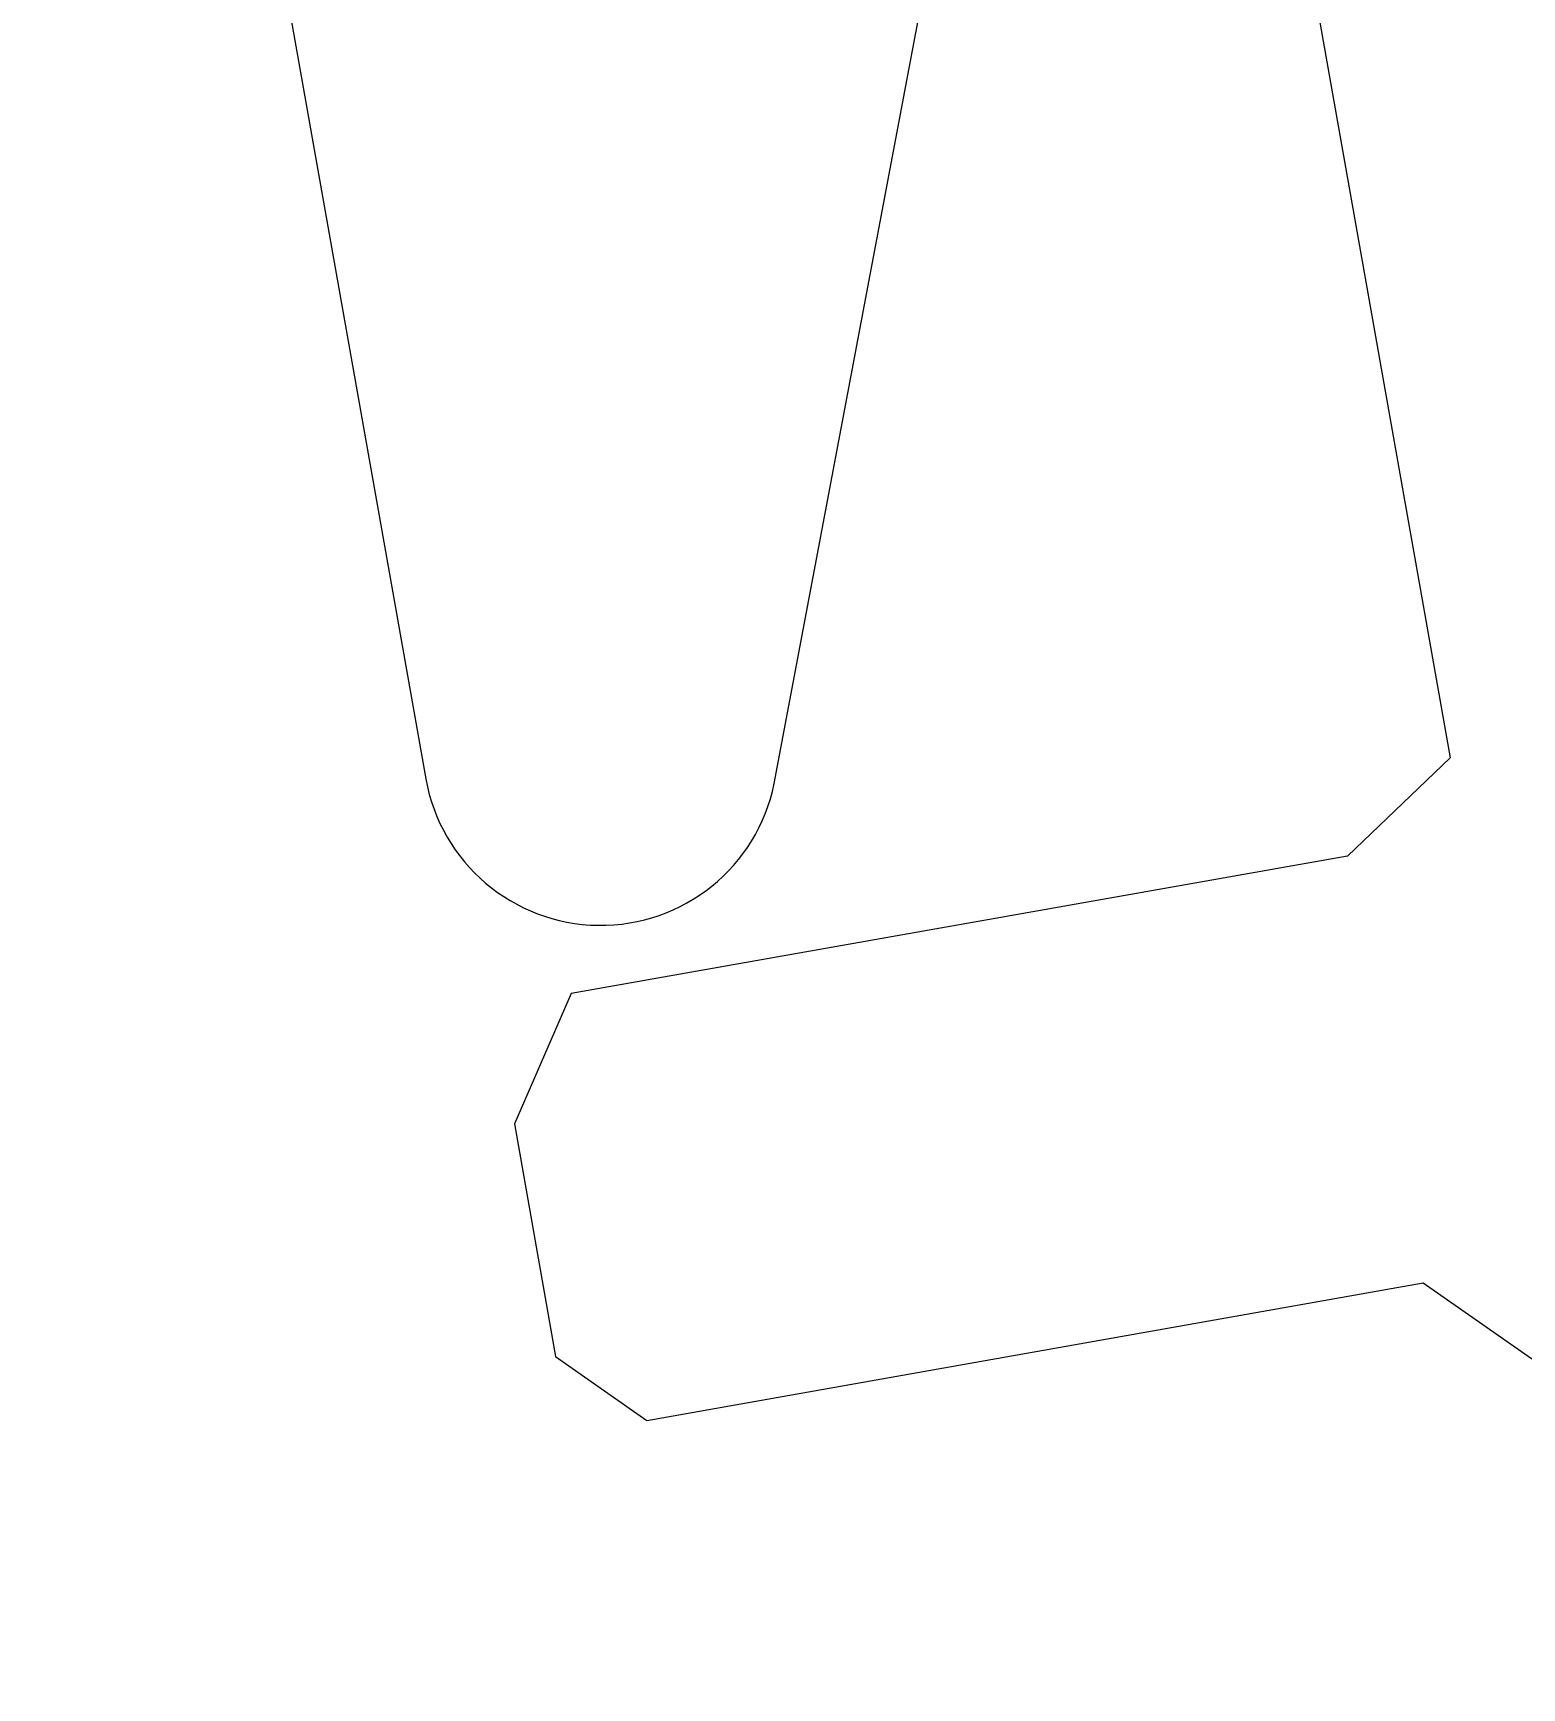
# Model space of a CAD drawing. Header units: millimetres. Extents: x -8417289 to 9420486, y 0 to 166066.
# Drawn here: x 73348.11 to 73352.71, y 105908.33 to 105913.45 of the extents above; entities that cross this region are included whole.
import ezdxf

# ---------------------------------------------------------------- set-up
doc = ezdxf.new("R2010")
doc.units = ezdxf.units.MM
doc.header["$MEASUREMENT"] = 0
doc.layers.add('АР_Размеры', color=175, linetype='Continuous', lineweight=9)
doc.layers.add('АР_Сущ Несущая стена', color=216, linetype='Continuous', lineweight=30)

msp = doc.modelspace()

# ---------------------------------------------------------------- linework, layer by layer
at = {"layer": 'АР_Размеры', "color": 5, "lineweight": 0, "ltscale": 100, "transparency": 33554687}
msp.add_lwpolyline([(73354.2239, 105908.4224), (73351.8621, 105921.7481), (73351.0992, 105921.8606), (73349.9717, 105918.4414), (73350.2407, 105917.6223), (73351.534, 105916.6132), (73352.4915, 105911.2109), (73352.1738, 105910.907), (73349.7728, 105910.4815), (73349.5966, 105910.0787), (73349.7242, 105909.3584), (73350.0069, 105909.1609), (73352.4079, 105909.5864), (73352.8319, 105909.2901)], dxfattribs=at)
msp.add_lwpolyline([(73354.2239, 105908.4224), (73351.8621, 105921.7481), (73351.0992, 105921.8606), (73349.9717, 105918.4414), (73350.2407, 105917.6223), (73351.534, 105916.6132), (73352.4915, 105911.2109), (73352.1738, 105910.907), (73349.7728, 105910.4815), (73349.5966, 105910.0787), (73349.7242, 105909.3584), (73350.0069, 105909.1609), (73352.4079, 105909.5864), (73352.8319, 105909.2901)], dxfattribs=at)
msp.add_lwpolyline([(73354.2239, 105908.4224), (73351.8621, 105921.7481), (73351.0992, 105921.8606), (73349.9717, 105918.4414), (73350.2407, 105917.6223), (73351.534, 105916.6132), (73352.4915, 105911.2109), (73352.1738, 105910.907), (73349.7728, 105910.4815), (73349.5966, 105910.0787), (73349.7242, 105909.3584), (73350.0069, 105909.1609), (73352.4079, 105909.5864), (73352.8319, 105909.2901)], dxfattribs=at)
msp.add_lwpolyline([(73354.2239, 105908.4224), (73351.8621, 105921.7481), (73351.0992, 105921.8606), (73349.9717, 105918.4414), (73350.2407, 105917.6223), (73351.534, 105916.6132), (73352.4915, 105911.2109), (73352.1738, 105910.907), (73349.7728, 105910.4815), (73349.5966, 105910.0787), (73349.7242, 105909.3584), (73350.0069, 105909.1609), (73352.4079, 105909.5864), (73352.8319, 105909.2901)], dxfattribs=at)
msp.add_lwpolyline([(73354.2239, 105908.4224), (73351.8621, 105921.7481), (73351.0992, 105921.8606), (73349.9717, 105918.4414), (73350.2407, 105917.6223), (73351.534, 105916.6132), (73352.4915, 105911.2109), (73352.1738, 105910.907), (73349.7728, 105910.4815), (73349.5966, 105910.0787), (73349.7242, 105909.3584), (73350.0069, 105909.1609), (73352.4079, 105909.5864), (73352.8319, 105909.2901)], dxfattribs=at)
msp.add_lwpolyline([(73354.2239, 105908.4224), (73351.8621, 105921.7481), (73351.0992, 105921.8606), (73349.9717, 105918.4414), (73350.2407, 105917.6223), (73351.534, 105916.6132), (73352.4915, 105911.2109), (73352.1738, 105910.907), (73349.7728, 105910.4815), (73349.5966, 105910.0787), (73349.7242, 105909.3584), (73350.0069, 105909.1609), (73352.4079, 105909.5864), (73352.8319, 105909.2901)], dxfattribs=at)
msp.add_lwpolyline([(73354.2239, 105908.4224), (73351.8621, 105921.7481), (73351.0992, 105921.8606), (73349.9717, 105918.4414), (73350.2407, 105917.6223), (73351.534, 105916.6132), (73352.4915, 105911.2109), (73352.1738, 105910.907), (73349.7728, 105910.4815), (73349.5966, 105910.0787), (73349.7242, 105909.3584), (73350.0069, 105909.1609), (73352.4079, 105909.5864), (73352.8319, 105909.2901)], dxfattribs=at)
msp.add_lwpolyline([(73354.2239, 105908.4224), (73351.8621, 105921.7481), (73351.0992, 105921.8606), (73349.9717, 105918.4414), (73350.2407, 105917.6223), (73351.534, 105916.6132), (73352.4915, 105911.2109), (73352.1738, 105910.907), (73349.7728, 105910.4815), (73349.5966, 105910.0787), (73349.7242, 105909.3584), (73350.0069, 105909.1609), (73352.4079, 105909.5864), (73352.8319, 105909.2901)], dxfattribs=at)
msp.add_lwpolyline([(73354.2239, 105908.4224), (73351.8621, 105921.7481), (73351.0992, 105921.8606), (73349.9717, 105918.4414), (73350.2407, 105917.6223), (73351.534, 105916.6132), (73352.4915, 105911.2109), (73352.1738, 105910.907), (73349.7728, 105910.4815), (73349.5966, 105910.0787), (73349.7242, 105909.3584), (73350.0069, 105909.1609), (73352.4079, 105909.5864), (73352.8319, 105909.2901)], dxfattribs=at)
msp.add_lwpolyline([(73354.2239, 105908.4224), (73351.8621, 105921.7481), (73351.0992, 105921.8606), (73349.9717, 105918.4414), (73350.2407, 105917.6223), (73351.534, 105916.6132), (73352.4915, 105911.2109), (73352.1738, 105910.907), (73349.7728, 105910.4815), (73349.5966, 105910.0787), (73349.7242, 105909.3584), (73350.0069, 105909.1609), (73352.4079, 105909.5864), (73352.8319, 105909.2901)], dxfattribs=at)
msp.add_lwpolyline([(73354.2239, 105908.4224), (73351.8621, 105921.7481), (73351.0992, 105921.8606), (73349.9717, 105918.4414), (73350.2407, 105917.6223), (73351.534, 105916.6132), (73352.4915, 105911.2109), (73352.1738, 105910.907), (73349.7728, 105910.4815), (73349.5966, 105910.0787), (73349.7242, 105909.3584), (73350.0069, 105909.1609), (73352.4079, 105909.5864), (73352.8319, 105909.2901)], dxfattribs=at)
msp.add_lwpolyline([(73354.2239, 105908.4224), (73351.8621, 105921.7481), (73351.0992, 105921.8606), (73349.9717, 105918.4414), (73350.2407, 105917.6223), (73351.534, 105916.6132), (73352.4915, 105911.2109), (73352.1738, 105910.907), (73349.7728, 105910.4815), (73349.5966, 105910.0787), (73349.7242, 105909.3584), (73350.0069, 105909.1609), (73352.4079, 105909.5864), (73352.8319, 105909.2901)], dxfattribs=at)
msp.add_lwpolyline([(73354.2239, 105908.4224), (73351.8621, 105921.7481), (73351.0992, 105921.8606), (73349.9717, 105918.4414), (73350.2407, 105917.6223), (73351.534, 105916.6132), (73352.4915, 105911.2109), (73352.1738, 105910.907), (73349.7728, 105910.4815), (73349.5966, 105910.0787), (73349.7242, 105909.3584), (73350.0069, 105909.1609), (73352.4079, 105909.5864), (73352.8319, 105909.2901)], dxfattribs=at)
msp.add_lwpolyline([(73354.2239, 105908.4224), (73351.8621, 105921.7481), (73351.0992, 105921.8606), (73349.9717, 105918.4414), (73350.2407, 105917.6223), (73351.534, 105916.6132), (73352.4915, 105911.2109), (73352.1738, 105910.907), (73349.7728, 105910.4815), (73349.5966, 105910.0787), (73349.7242, 105909.3584), (73350.0069, 105909.1609), (73352.4079, 105909.5864), (73352.8319, 105909.2901)], dxfattribs=at)
msp.add_lwpolyline([(73354.2239, 105908.4224), (73351.8621, 105921.7481), (73351.0992, 105921.8606), (73349.9717, 105918.4414), (73350.2407, 105917.6223), (73351.534, 105916.6132), (73352.4915, 105911.2109), (73352.1738, 105910.907), (73349.7728, 105910.4815), (73349.5966, 105910.0787), (73349.7242, 105909.3584), (73350.0069, 105909.1609), (73352.4079, 105909.5864), (73352.8319, 105909.2901)], dxfattribs=at)
msp.add_lwpolyline([(73354.2239, 105908.4224), (73351.8621, 105921.7481), (73351.0992, 105921.8606), (73349.9717, 105918.4414), (73350.2407, 105917.6223), (73351.534, 105916.6132), (73352.4915, 105911.2109), (73352.1738, 105910.907), (73349.7728, 105910.4815), (73349.5966, 105910.0787), (73349.7242, 105909.3584), (73350.0069, 105909.1609), (73352.4079, 105909.5864), (73352.8319, 105909.2901)], dxfattribs=at)
msp.add_lwpolyline([(73354.2239, 105908.4224), (73351.8621, 105921.7481), (73351.0992, 105921.8606), (73349.9717, 105918.4414), (73350.2407, 105917.6223), (73351.534, 105916.6132), (73352.4915, 105911.2109), (73352.1738, 105910.907), (73349.7728, 105910.4815), (73349.5966, 105910.0787), (73349.7242, 105909.3584), (73350.0069, 105909.1609), (73352.4079, 105909.5864), (73352.8319, 105909.2901)], dxfattribs=at)
msp.add_lwpolyline([(73354.2239, 105908.4224), (73351.8621, 105921.7481), (73351.0992, 105921.8606), (73349.9717, 105918.4414), (73350.2407, 105917.6223), (73351.534, 105916.6132), (73352.4915, 105911.2109), (73352.1738, 105910.907), (73349.7728, 105910.4815), (73349.5966, 105910.0787), (73349.7242, 105909.3584), (73350.0069, 105909.1609), (73352.4079, 105909.5864), (73352.8319, 105909.2901)], dxfattribs=at)
msp.add_lwpolyline([(73354.2239, 105908.4224), (73351.8621, 105921.7481), (73351.0992, 105921.8606), (73349.9717, 105918.4414), (73350.2407, 105917.6223), (73351.534, 105916.6132), (73352.4915, 105911.2109), (73352.1738, 105910.907), (73349.7728, 105910.4815), (73349.5966, 105910.0787), (73349.7242, 105909.3584), (73350.0069, 105909.1609), (73352.4079, 105909.5864), (73352.8319, 105909.2901)], dxfattribs=at)
msp.add_lwpolyline([(73354.2239, 105908.4224), (73351.8621, 105921.7481), (73351.0992, 105921.8606), (73349.9717, 105918.4414), (73350.2407, 105917.6223), (73351.534, 105916.6132), (73352.4915, 105911.2109), (73352.1738, 105910.907), (73349.7728, 105910.4815), (73349.5966, 105910.0787), (73349.7242, 105909.3584), (73350.0069, 105909.1609), (73352.4079, 105909.5864), (73352.8319, 105909.2901)], dxfattribs=at)
msp.add_lwpolyline([(73354.2239, 105908.4224), (73351.8621, 105921.7481), (73351.0992, 105921.8606), (73349.9717, 105918.4414), (73350.2407, 105917.6223), (73351.534, 105916.6132), (73352.4915, 105911.2109), (73352.1738, 105910.907), (73349.7728, 105910.4815), (73349.5966, 105910.0787), (73349.7242, 105909.3584), (73350.0069, 105909.1609), (73352.4079, 105909.5864), (73352.8319, 105909.2901)], dxfattribs=at)
msp.add_lwpolyline([(73354.2239, 105908.4224), (73351.8621, 105921.7481), (73351.0992, 105921.8606), (73349.9717, 105918.4414), (73350.2407, 105917.6223), (73351.534, 105916.6132), (73352.4915, 105911.2109), (73352.1738, 105910.907), (73349.7728, 105910.4815), (73349.5966, 105910.0787), (73349.7242, 105909.3584), (73350.0069, 105909.1609), (73352.4079, 105909.5864), (73352.8319, 105909.2901)], dxfattribs=at)
msp.add_lwpolyline([(73354.2239, 105908.4224), (73351.8621, 105921.7481), (73351.0992, 105921.8606), (73349.9717, 105918.4414), (73350.2407, 105917.6223), (73351.534, 105916.6132), (73352.4915, 105911.2109), (73352.1738, 105910.907), (73349.7728, 105910.4815), (73349.5966, 105910.0787), (73349.7242, 105909.3584), (73350.0069, 105909.1609), (73352.4079, 105909.5864), (73352.8319, 105909.2901)], dxfattribs=at)
msp.add_lwpolyline([(73354.2239, 105908.4224), (73351.8621, 105921.7481), (73351.0992, 105921.8606), (73349.9717, 105918.4414), (73350.2407, 105917.6223), (73351.534, 105916.6132), (73352.4915, 105911.2109), (73352.1738, 105910.907), (73349.7728, 105910.4815), (73349.5966, 105910.0787), (73349.7242, 105909.3584), (73350.0069, 105909.1609), (73352.4079, 105909.5864), (73352.8319, 105909.2901)], dxfattribs=at)
msp.add_lwpolyline([(73354.2239, 105908.4224), (73351.8621, 105921.7481), (73351.0992, 105921.8606), (73349.9717, 105918.4414), (73350.2407, 105917.6223), (73351.534, 105916.6132), (73352.4915, 105911.2109), (73352.1738, 105910.907), (73349.7728, 105910.4815), (73349.5966, 105910.0787), (73349.7242, 105909.3584), (73350.0069, 105909.1609), (73352.4079, 105909.5864), (73352.8319, 105909.2901)], dxfattribs=at)
msp.add_lwpolyline([(73354.2239, 105908.4224), (73351.8621, 105921.7481), (73351.0992, 105921.8606), (73349.9717, 105918.4414), (73350.2407, 105917.6223), (73351.534, 105916.6132), (73352.4915, 105911.2109), (73352.1738, 105910.907), (73349.7728, 105910.4815), (73349.5966, 105910.0787), (73349.7242, 105909.3584), (73350.0069, 105909.1609), (73352.4079, 105909.5864), (73352.8319, 105909.2901)], dxfattribs=at)
msp.add_lwpolyline([(73354.2239, 105908.4224), (73351.8621, 105921.7481), (73351.0992, 105921.8606), (73349.9717, 105918.4414), (73350.2407, 105917.6223), (73351.534, 105916.6132), (73352.4915, 105911.2109), (73352.1738, 105910.907), (73349.7728, 105910.4815), (73349.5966, 105910.0787), (73349.7242, 105909.3584), (73350.0069, 105909.1609), (73352.4079, 105909.5864), (73352.8319, 105909.2901)], dxfattribs=at)
msp.add_lwpolyline([(73354.2239, 105908.4224), (73351.8621, 105921.7481), (73351.0992, 105921.8606), (73349.9717, 105918.4414), (73350.2407, 105917.6223), (73351.534, 105916.6132), (73352.4915, 105911.2109), (73352.1738, 105910.907), (73349.7728, 105910.4815), (73349.5966, 105910.0787), (73349.7242, 105909.3584), (73350.0069, 105909.1609), (73352.4079, 105909.5864), (73352.8319, 105909.2901)], dxfattribs=at)
msp.add_lwpolyline([(73354.2239, 105908.4224), (73351.8621, 105921.7481), (73351.0992, 105921.8606), (73349.9717, 105918.4414), (73350.2407, 105917.6223), (73351.534, 105916.6132), (73352.4915, 105911.2109), (73352.1738, 105910.907), (73349.7728, 105910.4815), (73349.5966, 105910.0787), (73349.7242, 105909.3584), (73350.0069, 105909.1609), (73352.4079, 105909.5864), (73352.8319, 105909.2901)], dxfattribs=at)
msp.add_lwpolyline([(73354.2239, 105908.4224), (73351.8621, 105921.7481), (73351.0992, 105921.8606), (73349.9717, 105918.4414), (73350.2407, 105917.6223), (73351.534, 105916.6132), (73352.4915, 105911.2109), (73352.1738, 105910.907), (73349.7728, 105910.4815), (73349.5966, 105910.0787), (73349.7242, 105909.3584), (73350.0069, 105909.1609), (73352.4079, 105909.5864), (73352.8319, 105909.2901)], dxfattribs=at)
msp.add_lwpolyline([(73354.2239, 105908.4224), (73351.8621, 105921.7481), (73351.0992, 105921.8606), (73349.9717, 105918.4414), (73350.2407, 105917.6223), (73351.534, 105916.6132), (73352.4915, 105911.2109), (73352.1738, 105910.907), (73349.7728, 105910.4815), (73349.5966, 105910.0787), (73349.7242, 105909.3584), (73350.0069, 105909.1609), (73352.4079, 105909.5864), (73352.8319, 105909.2901)], dxfattribs=at)
msp.add_lwpolyline([(73354.2239, 105908.4224), (73351.8621, 105921.7481), (73351.0992, 105921.8606), (73349.9717, 105918.4414), (73350.2407, 105917.6223), (73351.534, 105916.6132), (73352.4915, 105911.2109), (73352.1738, 105910.907), (73349.7728, 105910.4815), (73349.5966, 105910.0787), (73349.7242, 105909.3584), (73350.0069, 105909.1609), (73352.4079, 105909.5864), (73352.8319, 105909.2901)], dxfattribs=at)
msp.add_lwpolyline([(73354.2239, 105908.4224), (73351.8621, 105921.7481), (73351.0992, 105921.8606), (73349.9717, 105918.4414), (73350.2407, 105917.6223), (73351.534, 105916.6132), (73352.4915, 105911.2109), (73352.1738, 105910.907), (73349.7728, 105910.4815), (73349.5966, 105910.0787), (73349.7242, 105909.3584), (73350.0069, 105909.1609), (73352.4079, 105909.5864), (73352.8319, 105909.2901)], dxfattribs=at)
msp.add_lwpolyline([(73354.2239, 105908.4224), (73351.8621, 105921.7481), (73351.0992, 105921.8606), (73349.9717, 105918.4414), (73350.2407, 105917.6223), (73351.534, 105916.6132), (73352.4915, 105911.2109), (73352.1738, 105910.907), (73349.7728, 105910.4815), (73349.5966, 105910.0787), (73349.7242, 105909.3584), (73350.0069, 105909.1609), (73352.4079, 105909.5864), (73352.8319, 105909.2901)], dxfattribs=at)
msp.add_lwpolyline([(73354.2239, 105908.4224), (73351.8621, 105921.7481), (73351.0992, 105921.8606), (73349.9717, 105918.4414), (73350.2407, 105917.6223), (73351.534, 105916.6132), (73352.4915, 105911.2109), (73352.1738, 105910.907), (73349.7728, 105910.4815), (73349.5966, 105910.0787), (73349.7242, 105909.3584), (73350.0069, 105909.1609), (73352.4079, 105909.5864), (73352.8319, 105909.2901)], dxfattribs=at)
msp.add_lwpolyline([(73354.2239, 105908.4224), (73351.8621, 105921.7481), (73351.0992, 105921.8606), (73349.9717, 105918.4414), (73350.2407, 105917.6223), (73351.534, 105916.6132), (73352.4915, 105911.2109), (73352.1738, 105910.907), (73349.7728, 105910.4815), (73349.5966, 105910.0787), (73349.7242, 105909.3584), (73350.0069, 105909.1609), (73352.4079, 105909.5864), (73352.8319, 105909.2901)], dxfattribs=at)
msp.add_lwpolyline([(73354.2239, 105908.4224), (73351.8621, 105921.7481), (73351.0992, 105921.8606), (73349.9717, 105918.4414), (73350.2407, 105917.6223), (73351.534, 105916.6132), (73352.4915, 105911.2109), (73352.1738, 105910.907), (73349.7728, 105910.4815), (73349.5966, 105910.0787), (73349.7242, 105909.3584), (73350.0069, 105909.1609), (73352.4079, 105909.5864), (73352.8319, 105909.2901)], dxfattribs=at)
msp.add_lwpolyline([(73354.2239, 105908.4224), (73351.8621, 105921.7481), (73351.0992, 105921.8606), (73349.9717, 105918.4414), (73350.2407, 105917.6223), (73351.534, 105916.6132), (73352.4915, 105911.2109), (73352.1738, 105910.907), (73349.7728, 105910.4815), (73349.5966, 105910.0787), (73349.7242, 105909.3584), (73350.0069, 105909.1609), (73352.4079, 105909.5864), (73352.8319, 105909.2901)], dxfattribs=at)
msp.add_lwpolyline([(73354.2239, 105908.4224), (73351.8621, 105921.7481), (73351.0992, 105921.8606), (73349.9717, 105918.4414), (73350.2407, 105917.6223), (73351.534, 105916.6132), (73352.4915, 105911.2109), (73352.1738, 105910.907), (73349.7728, 105910.4815), (73349.5966, 105910.0787), (73349.7242, 105909.3584), (73350.0069, 105909.1609), (73352.4079, 105909.5864), (73352.8319, 105909.2901)], dxfattribs=at)
msp.add_lwpolyline([(73354.2239, 105908.4224), (73351.8621, 105921.7481), (73351.0992, 105921.8606), (73349.9717, 105918.4414), (73350.2407, 105917.6223), (73351.534, 105916.6132), (73352.4915, 105911.2109), (73352.1738, 105910.907), (73349.7728, 105910.4815), (73349.5966, 105910.0787), (73349.7242, 105909.3584), (73350.0069, 105909.1609), (73352.4079, 105909.5864), (73352.8319, 105909.2901)], dxfattribs=at)
msp.add_lwpolyline([(73354.2239, 105908.4224), (73351.8621, 105921.7481), (73351.0992, 105921.8606), (73349.9717, 105918.4414), (73350.2407, 105917.6223), (73351.534, 105916.6132), (73352.4915, 105911.2109), (73352.1738, 105910.907), (73349.7728, 105910.4815), (73349.5966, 105910.0787), (73349.7242, 105909.3584), (73350.0069, 105909.1609), (73352.4079, 105909.5864), (73352.8319, 105909.2901)], dxfattribs=at)
msp.add_lwpolyline([(73354.2239, 105908.4224), (73351.8621, 105921.7481), (73351.0992, 105921.8606), (73349.9717, 105918.4414), (73350.2407, 105917.6223), (73351.534, 105916.6132), (73352.4915, 105911.2109), (73352.1738, 105910.907), (73349.7728, 105910.4815), (73349.5966, 105910.0787), (73349.7242, 105909.3584), (73350.0069, 105909.1609), (73352.4079, 105909.5864), (73352.8319, 105909.2901)], dxfattribs=at)
msp.add_lwpolyline([(73354.2239, 105908.4224), (73351.8621, 105921.7481), (73351.0992, 105921.8606), (73349.9717, 105918.4414), (73350.2407, 105917.6223), (73351.534, 105916.6132), (73352.4915, 105911.2109), (73352.1738, 105910.907), (73349.7728, 105910.4815), (73349.5966, 105910.0787), (73349.7242, 105909.3584), (73350.0069, 105909.1609), (73352.4079, 105909.5864), (73352.8319, 105909.2901)], dxfattribs=at)
msp.add_lwpolyline([(73354.2239, 105908.4224), (73351.8621, 105921.7481), (73351.0992, 105921.8606), (73349.9717, 105918.4414), (73350.2407, 105917.6223), (73351.534, 105916.6132), (73352.4915, 105911.2109), (73352.1738, 105910.907), (73349.7728, 105910.4815), (73349.5966, 105910.0787), (73349.7242, 105909.3584), (73350.0069, 105909.1609), (73352.4079, 105909.5864), (73352.8319, 105909.2901)], dxfattribs=at)
msp.add_lwpolyline([(73354.2239, 105908.4224), (73351.8621, 105921.7481), (73351.0992, 105921.8606), (73349.9717, 105918.4414), (73350.2407, 105917.6223), (73351.534, 105916.6132), (73352.4915, 105911.2109), (73352.1738, 105910.907), (73349.7728, 105910.4815), (73349.5966, 105910.0787), (73349.7242, 105909.3584), (73350.0069, 105909.1609), (73352.4079, 105909.5864), (73352.8319, 105909.2901)], dxfattribs=at)
msp.add_lwpolyline([(73354.2239, 105908.4224), (73351.8621, 105921.7481), (73351.0992, 105921.8606), (73349.9717, 105918.4414), (73350.2407, 105917.6223), (73351.534, 105916.6132), (73352.4915, 105911.2109), (73352.1738, 105910.907), (73349.7728, 105910.4815), (73349.5966, 105910.0787), (73349.7242, 105909.3584), (73350.0069, 105909.1609), (73352.4079, 105909.5864), (73352.8319, 105909.2901)], dxfattribs=at)
msp.add_lwpolyline([(73354.2239, 105908.4224), (73351.8621, 105921.7481), (73351.0992, 105921.8606), (73349.9717, 105918.4414), (73350.2407, 105917.6223), (73351.534, 105916.6132), (73352.4915, 105911.2109), (73352.1738, 105910.907), (73349.7728, 105910.4815), (73349.5966, 105910.0787), (73349.7242, 105909.3584), (73350.0069, 105909.1609), (73352.4079, 105909.5864), (73352.8319, 105909.2901)], dxfattribs=at)
msp.add_lwpolyline([(73354.2239, 105908.4224), (73351.8621, 105921.7481), (73351.0992, 105921.8606), (73349.9717, 105918.4414), (73350.2407, 105917.6223), (73351.534, 105916.6132), (73352.4915, 105911.2109), (73352.1738, 105910.907), (73349.7728, 105910.4815), (73349.5966, 105910.0787), (73349.7242, 105909.3584), (73350.0069, 105909.1609), (73352.4079, 105909.5864), (73352.8319, 105909.2901)], dxfattribs=at)
msp.add_lwpolyline([(73354.2239, 105908.4224), (73351.8621, 105921.7481), (73351.0992, 105921.8606), (73349.9717, 105918.4414), (73350.2407, 105917.6223), (73351.534, 105916.6132), (73352.4915, 105911.2109), (73352.1738, 105910.907), (73349.7728, 105910.4815), (73349.5966, 105910.0787), (73349.7242, 105909.3584), (73350.0069, 105909.1609), (73352.4079, 105909.5864), (73352.8319, 105909.2901)], dxfattribs=at)
msp.add_lwpolyline([(73354.2239, 105908.4224), (73351.8621, 105921.7481), (73351.0992, 105921.8606), (73349.9717, 105918.4414), (73350.2407, 105917.6223), (73351.534, 105916.6132), (73352.4915, 105911.2109), (73352.1738, 105910.907), (73349.7728, 105910.4815), (73349.5966, 105910.0787), (73349.7242, 105909.3584), (73350.0069, 105909.1609), (73352.4079, 105909.5864), (73352.8319, 105909.2901)], dxfattribs=at)
msp.add_lwpolyline([(73354.2239, 105908.4224), (73351.8621, 105921.7481), (73351.0992, 105921.8606), (73349.9717, 105918.4414), (73350.2407, 105917.6223), (73351.534, 105916.6132), (73352.4915, 105911.2109), (73352.1738, 105910.907), (73349.7728, 105910.4815), (73349.5966, 105910.0787), (73349.7242, 105909.3584), (73350.0069, 105909.1609), (73352.4079, 105909.5864), (73352.8319, 105909.2901)], dxfattribs=at)
msp.add_lwpolyline([(73354.2239, 105908.4224), (73351.8621, 105921.7481), (73351.0992, 105921.8606), (73349.9717, 105918.4414), (73350.2407, 105917.6223), (73351.534, 105916.6132), (73352.4915, 105911.2109), (73352.1738, 105910.907), (73349.7728, 105910.4815), (73349.5966, 105910.0787), (73349.7242, 105909.3584), (73350.0069, 105909.1609), (73352.4079, 105909.5864), (73352.8319, 105909.2901)], dxfattribs=at)
msp.add_lwpolyline([(73354.2239, 105908.4224), (73351.8621, 105921.7481), (73351.0992, 105921.8606), (73349.9717, 105918.4414), (73350.2407, 105917.6223), (73351.534, 105916.6132), (73352.4915, 105911.2109), (73352.1738, 105910.907), (73349.7728, 105910.4815), (73349.5966, 105910.0787), (73349.7242, 105909.3584), (73350.0069, 105909.1609), (73352.4079, 105909.5864), (73352.8319, 105909.2901)], dxfattribs=at)
msp.add_lwpolyline([(73354.2239, 105908.4224), (73351.8621, 105921.7481), (73351.0992, 105921.8606), (73349.9717, 105918.4414), (73350.2407, 105917.6223), (73351.534, 105916.6132), (73352.4915, 105911.2109), (73352.1738, 105910.907), (73349.7728, 105910.4815), (73349.5966, 105910.0787), (73349.7242, 105909.3584), (73350.0069, 105909.1609), (73352.4079, 105909.5864), (73352.8319, 105909.2901)], dxfattribs=at)
msp.add_lwpolyline([(73354.2239, 105908.4224), (73351.8621, 105921.7481), (73351.0992, 105921.8606), (73349.9717, 105918.4414), (73350.2407, 105917.6223), (73351.534, 105916.6132), (73352.4915, 105911.2109), (73352.1738, 105910.907), (73349.7728, 105910.4815), (73349.5966, 105910.0787), (73349.7242, 105909.3584), (73350.0069, 105909.1609), (73352.4079, 105909.5864), (73352.8319, 105909.2901)], dxfattribs=at)
msp.add_lwpolyline([(73354.2239, 105908.4224), (73351.8621, 105921.7481), (73351.0992, 105921.8606), (73349.9717, 105918.4414), (73350.2407, 105917.6223), (73351.534, 105916.6132), (73352.4915, 105911.2109), (73352.1738, 105910.907), (73349.7728, 105910.4815), (73349.5966, 105910.0787), (73349.7242, 105909.3584), (73350.0069, 105909.1609), (73352.4079, 105909.5864), (73352.8319, 105909.2901)], dxfattribs=at)
msp.add_lwpolyline([(73354.2239, 105908.4224), (73351.8621, 105921.7481), (73351.0992, 105921.8606), (73349.9717, 105918.4414), (73350.2407, 105917.6223), (73351.534, 105916.6132), (73352.4915, 105911.2109), (73352.1738, 105910.907), (73349.7728, 105910.4815), (73349.5966, 105910.0787), (73349.7242, 105909.3584), (73350.0069, 105909.1609), (73352.4079, 105909.5864), (73352.8319, 105909.2901)], dxfattribs=at)
msp.add_lwpolyline([(73354.2239, 105908.4224), (73351.8621, 105921.7481), (73351.0992, 105921.8606), (73349.9717, 105918.4414), (73350.2407, 105917.6223), (73351.534, 105916.6132), (73352.4915, 105911.2109), (73352.1738, 105910.907), (73349.7728, 105910.4815), (73349.5966, 105910.0787), (73349.7242, 105909.3584), (73350.0069, 105909.1609), (73352.4079, 105909.5864), (73352.8319, 105909.2901)], dxfattribs=at)
msp.add_lwpolyline([(73354.2239, 105908.4224), (73351.8621, 105921.7481), (73351.0992, 105921.8606), (73349.9717, 105918.4414), (73350.2407, 105917.6223), (73351.534, 105916.6132), (73352.4915, 105911.2109), (73352.1738, 105910.907), (73349.7728, 105910.4815), (73349.5966, 105910.0787), (73349.7242, 105909.3584), (73350.0069, 105909.1609), (73352.4079, 105909.5864), (73352.8319, 105909.2901)], dxfattribs=at)
msp.add_lwpolyline([(73354.2239, 105908.4224), (73351.8621, 105921.7481), (73351.0992, 105921.8606), (73349.9717, 105918.4414), (73350.2407, 105917.6223), (73351.534, 105916.6132), (73352.4915, 105911.2109), (73352.1738, 105910.907), (73349.7728, 105910.4815), (73349.5966, 105910.0787), (73349.7242, 105909.3584), (73350.0069, 105909.1609), (73352.4079, 105909.5864), (73352.8319, 105909.2901)], dxfattribs=at)
msp.add_lwpolyline([(73354.2239, 105908.4224), (73351.8621, 105921.7481), (73351.0992, 105921.8606), (73349.9717, 105918.4414), (73350.2407, 105917.6223), (73351.534, 105916.6132), (73352.4915, 105911.2109), (73352.1738, 105910.907), (73349.7728, 105910.4815), (73349.5966, 105910.0787), (73349.7242, 105909.3584), (73350.0069, 105909.1609), (73352.4079, 105909.5864), (73352.8319, 105909.2901)], dxfattribs=at)
msp.add_lwpolyline([(73354.2239, 105908.4224), (73351.8621, 105921.7481), (73351.0992, 105921.8606), (73349.9717, 105918.4414), (73350.2407, 105917.6223), (73351.534, 105916.6132), (73352.4915, 105911.2109), (73352.1738, 105910.907), (73349.7728, 105910.4815), (73349.5966, 105910.0787), (73349.7242, 105909.3584), (73350.0069, 105909.1609), (73352.4079, 105909.5864), (73352.8319, 105909.2901)], dxfattribs=at)
msp.add_lwpolyline([(73354.2239, 105908.4224), (73351.8621, 105921.7481), (73351.0992, 105921.8606), (73349.9717, 105918.4414), (73350.2407, 105917.6223), (73351.534, 105916.6132), (73352.4915, 105911.2109), (73352.1738, 105910.907), (73349.7728, 105910.4815), (73349.5966, 105910.0787), (73349.7242, 105909.3584), (73350.0069, 105909.1609), (73352.4079, 105909.5864), (73352.8319, 105909.2901)], dxfattribs=at)
msp.add_lwpolyline([(73354.2239, 105908.4224), (73351.8621, 105921.7481), (73351.0992, 105921.8606), (73349.9717, 105918.4414), (73350.2407, 105917.6223), (73351.534, 105916.6132), (73352.4915, 105911.2109), (73352.1738, 105910.907), (73349.7728, 105910.4815), (73349.5966, 105910.0787), (73349.7242, 105909.3584), (73350.0069, 105909.1609), (73352.4079, 105909.5864), (73352.8319, 105909.2901)], dxfattribs=at)
msp.add_lwpolyline([(73354.2239, 105908.4224), (73351.8621, 105921.7481), (73351.0992, 105921.8606), (73349.9717, 105918.4414), (73350.2407, 105917.6223), (73351.534, 105916.6132), (73352.4915, 105911.2109), (73352.1738, 105910.907), (73349.7728, 105910.4815), (73349.5966, 105910.0787), (73349.7242, 105909.3584), (73350.0069, 105909.1609), (73352.4079, 105909.5864), (73352.8319, 105909.2901)], dxfattribs=at)
msp.add_lwpolyline([(73354.2239, 105908.4224), (73351.8621, 105921.7481), (73351.0992, 105921.8606), (73349.9717, 105918.4414), (73350.2407, 105917.6223), (73351.534, 105916.6132), (73352.4915, 105911.2109), (73352.1738, 105910.907), (73349.7728, 105910.4815), (73349.5966, 105910.0787), (73349.7242, 105909.3584), (73350.0069, 105909.1609), (73352.4079, 105909.5864), (73352.8319, 105909.2901)], dxfattribs=at)
msp.add_lwpolyline([(73354.2239, 105908.4224), (73351.8621, 105921.7481), (73351.0992, 105921.8606), (73349.9717, 105918.4414), (73350.2407, 105917.6223), (73351.534, 105916.6132), (73352.4915, 105911.2109), (73352.1738, 105910.907), (73349.7728, 105910.4815), (73349.5966, 105910.0787), (73349.7242, 105909.3584), (73350.0069, 105909.1609), (73352.4079, 105909.5864), (73352.8319, 105909.2901)], dxfattribs=at)
msp.add_lwpolyline([(73354.2239, 105908.4224), (73351.8621, 105921.7481), (73351.0992, 105921.8606), (73349.9717, 105918.4414), (73350.2407, 105917.6223), (73351.534, 105916.6132), (73352.4915, 105911.2109), (73352.1738, 105910.907), (73349.7728, 105910.4815), (73349.5966, 105910.0787), (73349.7242, 105909.3584), (73350.0069, 105909.1609), (73352.4079, 105909.5864), (73352.8319, 105909.2901)], dxfattribs=at)
msp.add_lwpolyline([(73354.2239, 105908.4224), (73351.8621, 105921.7481), (73351.0992, 105921.8606), (73349.9717, 105918.4414), (73350.2407, 105917.6223), (73351.534, 105916.6132), (73352.4915, 105911.2109), (73352.1738, 105910.907), (73349.7728, 105910.4815), (73349.5966, 105910.0787), (73349.7242, 105909.3584), (73350.0069, 105909.1609), (73352.4079, 105909.5864), (73352.8319, 105909.2901)], dxfattribs=at)
msp.add_lwpolyline([(73354.2239, 105908.4224), (73351.8621, 105921.7481), (73351.0992, 105921.8606), (73349.9717, 105918.4414), (73350.2407, 105917.6223), (73351.534, 105916.6132), (73352.4915, 105911.2109), (73352.1738, 105910.907), (73349.7728, 105910.4815), (73349.5966, 105910.0787), (73349.7242, 105909.3584), (73350.0069, 105909.1609), (73352.4079, 105909.5864), (73352.8319, 105909.2901)], dxfattribs=at)
msp.add_lwpolyline([(73354.2239, 105908.4224), (73351.8621, 105921.7481), (73351.0992, 105921.8606), (73349.9717, 105918.4414), (73350.2407, 105917.6223), (73351.534, 105916.6132), (73352.4915, 105911.2109), (73352.1738, 105910.907), (73349.7728, 105910.4815), (73349.5966, 105910.0787), (73349.7242, 105909.3584), (73350.0069, 105909.1609), (73352.4079, 105909.5864), (73352.8319, 105909.2901)], dxfattribs=at)
msp.add_lwpolyline([(73354.2239, 105908.4224), (73351.8621, 105921.7481), (73351.0992, 105921.8606), (73349.9717, 105918.4414), (73350.2407, 105917.6223), (73351.534, 105916.6132), (73352.4915, 105911.2109), (73352.1738, 105910.907), (73349.7728, 105910.4815), (73349.5966, 105910.0787), (73349.7242, 105909.3584), (73350.0069, 105909.1609), (73352.4079, 105909.5864), (73352.8319, 105909.2901)], dxfattribs=at)
msp.add_lwpolyline([(73354.2239, 105908.4224), (73351.8621, 105921.7481), (73351.0992, 105921.8606), (73349.9717, 105918.4414), (73350.2407, 105917.6223), (73351.534, 105916.6132), (73352.4915, 105911.2109), (73352.1738, 105910.907), (73349.7728, 105910.4815), (73349.5966, 105910.0787), (73349.7242, 105909.3584), (73350.0069, 105909.1609), (73352.4079, 105909.5864), (73352.8319, 105909.2901)], dxfattribs=at)
msp.add_lwpolyline([(73354.2239, 105908.4224), (73351.8621, 105921.7481), (73351.0992, 105921.8606), (73349.9717, 105918.4414), (73350.2407, 105917.6223), (73351.534, 105916.6132), (73352.4915, 105911.2109), (73352.1738, 105910.907), (73349.7728, 105910.4815), (73349.5966, 105910.0787), (73349.7242, 105909.3584), (73350.0069, 105909.1609), (73352.4079, 105909.5864), (73352.8319, 105909.2901)], dxfattribs=at)
msp.add_lwpolyline([(73354.2239, 105908.4224), (73351.8621, 105921.7481), (73351.0992, 105921.8606), (73349.9717, 105918.4414), (73350.2407, 105917.6223), (73351.534, 105916.6132), (73352.4915, 105911.2109), (73352.1738, 105910.907), (73349.7728, 105910.4815), (73349.5966, 105910.0787), (73349.7242, 105909.3584), (73350.0069, 105909.1609), (73352.4079, 105909.5864), (73352.8319, 105909.2901)], dxfattribs=at)
msp.add_lwpolyline([(73354.2239, 105908.4224), (73351.8621, 105921.7481), (73351.0992, 105921.8606), (73349.9717, 105918.4414), (73350.2407, 105917.6223), (73351.534, 105916.6132), (73352.4915, 105911.2109), (73352.1738, 105910.907), (73349.7728, 105910.4815), (73349.5966, 105910.0787), (73349.7242, 105909.3584), (73350.0069, 105909.1609), (73352.4079, 105909.5864), (73352.8319, 105909.2901)], dxfattribs=at)
msp.add_lwpolyline([(73354.2239, 105908.4224), (73351.8621, 105921.7481), (73351.0992, 105921.8606), (73349.9717, 105918.4414), (73350.2407, 105917.6223), (73351.534, 105916.6132), (73352.4915, 105911.2109), (73352.1738, 105910.907), (73349.7728, 105910.4815), (73349.5966, 105910.0787), (73349.7242, 105909.3584), (73350.0069, 105909.1609), (73352.4079, 105909.5864), (73352.8319, 105909.2901)], dxfattribs=at)
msp.add_lwpolyline([(73354.2239, 105908.4224), (73351.8621, 105921.7481), (73351.0992, 105921.8606), (73349.9717, 105918.4414), (73350.2407, 105917.6223), (73351.534, 105916.6132), (73352.4915, 105911.2109), (73352.1738, 105910.907), (73349.7728, 105910.4815), (73349.5966, 105910.0787), (73349.7242, 105909.3584), (73350.0069, 105909.1609), (73352.4079, 105909.5864), (73352.8319, 105909.2901)], dxfattribs=at)
msp.add_lwpolyline([(73354.2239, 105908.4224), (73351.8621, 105921.7481), (73351.0992, 105921.8606), (73349.9717, 105918.4414), (73350.2407, 105917.6223), (73351.534, 105916.6132), (73352.4915, 105911.2109), (73352.1738, 105910.907), (73349.7728, 105910.4815), (73349.5966, 105910.0787), (73349.7242, 105909.3584), (73350.0069, 105909.1609), (73352.4079, 105909.5864), (73352.8319, 105909.2901)], dxfattribs=at)
msp.add_lwpolyline([(73354.2239, 105908.4224), (73351.8621, 105921.7481), (73351.0992, 105921.8606), (73349.9717, 105918.4414), (73350.2407, 105917.6223), (73351.534, 105916.6132), (73352.4915, 105911.2109), (73352.1738, 105910.907), (73349.7728, 105910.4815), (73349.5966, 105910.0787), (73349.7242, 105909.3584), (73350.0069, 105909.1609), (73352.4079, 105909.5864), (73352.8319, 105909.2901)], dxfattribs=at)
msp.add_lwpolyline([(73354.2239, 105908.4224), (73351.8621, 105921.7481), (73351.0992, 105921.8606), (73349.9717, 105918.4414), (73350.2407, 105917.6223), (73351.534, 105916.6132), (73352.4915, 105911.2109), (73352.1738, 105910.907), (73349.7728, 105910.4815), (73349.5966, 105910.0787), (73349.7242, 105909.3584), (73350.0069, 105909.1609), (73352.4079, 105909.5864), (73352.8319, 105909.2901)], dxfattribs=at)
msp.add_lwpolyline([(73354.2239, 105908.4224), (73351.8621, 105921.7481), (73351.0992, 105921.8606), (73349.9717, 105918.4414), (73350.2407, 105917.6223), (73351.534, 105916.6132), (73352.4915, 105911.2109), (73352.1738, 105910.907), (73349.7728, 105910.4815), (73349.5966, 105910.0787), (73349.7242, 105909.3584), (73350.0069, 105909.1609), (73352.4079, 105909.5864), (73352.8319, 105909.2901)], dxfattribs=at)
msp.add_lwpolyline([(73354.2239, 105908.4224), (73351.8621, 105921.7481), (73351.0992, 105921.8606), (73349.9717, 105918.4414), (73350.2407, 105917.6223), (73351.534, 105916.6132), (73352.4915, 105911.2109), (73352.1738, 105910.907), (73349.7728, 105910.4815), (73349.5966, 105910.0787), (73349.7242, 105909.3584), (73350.0069, 105909.1609), (73352.4079, 105909.5864), (73352.8319, 105909.2901)], dxfattribs=at)
msp.add_lwpolyline([(73354.2239, 105908.4224), (73351.8621, 105921.7481), (73351.0992, 105921.8606), (73349.9717, 105918.4414), (73350.2407, 105917.6223), (73351.534, 105916.6132), (73352.4915, 105911.2109), (73352.1738, 105910.907), (73349.7728, 105910.4815), (73349.5966, 105910.0787), (73349.7242, 105909.3584), (73350.0069, 105909.1609), (73352.4079, 105909.5864), (73352.8319, 105909.2901)], dxfattribs=at)
msp.add_lwpolyline([(73348.6633, 105914.8671), (73349.3229, 105911.1455, 0.827043), (73350.4006, 105911.131), (73351.2941, 105915.8708, 0.249629)], format="xyb", dxfattribs=at)
msp.add_lwpolyline([(73348.6633, 105914.8671), (73349.3229, 105911.1455, 0.827043), (73350.4006, 105911.131), (73351.2941, 105915.8708, 0.249629)], format="xyb", dxfattribs=at)
msp.add_lwpolyline([(73348.6633, 105914.8671), (73349.3229, 105911.1455, 0.827043), (73350.4006, 105911.131), (73351.2941, 105915.8708, 0.249629)], format="xyb", dxfattribs=at)
msp.add_lwpolyline([(73348.6633, 105914.8671), (73349.3229, 105911.1455, 0.827043), (73350.4006, 105911.131), (73351.2941, 105915.8708, 0.249629)], format="xyb", dxfattribs=at)
msp.add_lwpolyline([(73348.6633, 105914.8671), (73349.3229, 105911.1455, 0.827043), (73350.4006, 105911.131), (73351.2941, 105915.8708, 0.249629)], format="xyb", dxfattribs=at)
msp.add_lwpolyline([(73348.6633, 105914.8671), (73349.3229, 105911.1455, 0.827043), (73350.4006, 105911.131), (73351.2941, 105915.8708, 0.249629)], format="xyb", dxfattribs=at)
msp.add_lwpolyline([(73348.6633, 105914.8671), (73349.3229, 105911.1455, 0.827043), (73350.4006, 105911.131), (73351.2941, 105915.8708, 0.249629)], format="xyb", dxfattribs=at)
msp.add_lwpolyline([(73348.6633, 105914.8671), (73349.3229, 105911.1455, 0.827043), (73350.4006, 105911.131), (73351.2941, 105915.8708, 0.249629)], format="xyb", dxfattribs=at)
msp.add_lwpolyline([(73348.6633, 105914.8671), (73349.3229, 105911.1455, 0.827043), (73350.4006, 105911.131), (73351.2941, 105915.8708, 0.249629)], format="xyb", dxfattribs=at)
msp.add_lwpolyline([(73348.6633, 105914.8671), (73349.3229, 105911.1455, 0.827043), (73350.4006, 105911.131), (73351.2941, 105915.8708, 0.249629)], format="xyb", dxfattribs=at)
msp.add_lwpolyline([(73348.6633, 105914.8671), (73349.3229, 105911.1455, 0.827043), (73350.4006, 105911.131), (73351.2941, 105915.8708, 0.249629)], format="xyb", dxfattribs=at)
msp.add_lwpolyline([(73348.6633, 105914.8671), (73349.3229, 105911.1455, 0.827043), (73350.4006, 105911.131), (73351.2941, 105915.8708, 0.249629)], format="xyb", dxfattribs=at)
msp.add_lwpolyline([(73348.6633, 105914.8671), (73349.3229, 105911.1455, 0.827043), (73350.4006, 105911.131), (73351.2941, 105915.8708, 0.249629)], format="xyb", dxfattribs=at)
msp.add_lwpolyline([(73348.6633, 105914.8671), (73349.3229, 105911.1455, 0.827043), (73350.4006, 105911.131), (73351.2941, 105915.8708, 0.249629)], format="xyb", dxfattribs=at)
msp.add_lwpolyline([(73348.6633, 105914.8671), (73349.3229, 105911.1455, 0.827043), (73350.4006, 105911.131), (73351.2941, 105915.8708, 0.249629)], format="xyb", dxfattribs=at)
msp.add_lwpolyline([(73348.6633, 105914.8671), (73349.3229, 105911.1455, 0.827043), (73350.4006, 105911.131), (73351.2941, 105915.8708, 0.249629)], format="xyb", dxfattribs=at)
msp.add_lwpolyline([(73348.6633, 105914.8671), (73349.3229, 105911.1455, 0.827043), (73350.4006, 105911.131), (73351.2941, 105915.8708, 0.249629)], format="xyb", dxfattribs=at)
msp.add_lwpolyline([(73348.6633, 105914.8671), (73349.3229, 105911.1455, 0.827043), (73350.4006, 105911.131), (73351.2941, 105915.8708, 0.249629)], format="xyb", dxfattribs=at)
msp.add_lwpolyline([(73348.6633, 105914.8671), (73349.3229, 105911.1455, 0.827043), (73350.4006, 105911.131), (73351.2941, 105915.8708, 0.249629)], format="xyb", dxfattribs=at)
msp.add_lwpolyline([(73348.6633, 105914.8671), (73349.3229, 105911.1455, 0.827043), (73350.4006, 105911.131), (73351.2941, 105915.8708, 0.249629)], format="xyb", dxfattribs=at)
msp.add_lwpolyline([(73348.6633, 105914.8671), (73349.3229, 105911.1455, 0.827043), (73350.4006, 105911.131), (73351.2941, 105915.8708, 0.249629)], format="xyb", dxfattribs=at)
msp.add_lwpolyline([(73348.6633, 105914.8671), (73349.3229, 105911.1455, 0.827043), (73350.4006, 105911.131), (73351.2941, 105915.8708, 0.249629)], format="xyb", dxfattribs=at)
msp.add_lwpolyline([(73348.6633, 105914.8671), (73349.3229, 105911.1455, 0.827043), (73350.4006, 105911.131), (73351.2941, 105915.8708, 0.249629)], format="xyb", dxfattribs=at)
msp.add_lwpolyline([(73348.6633, 105914.8671), (73349.3229, 105911.1455, 0.827043), (73350.4006, 105911.131), (73351.2941, 105915.8708, 0.249629)], format="xyb", dxfattribs=at)
msp.add_lwpolyline([(73348.6633, 105914.8671), (73349.3229, 105911.1455, 0.827043), (73350.4006, 105911.131), (73351.2941, 105915.8708, 0.249629)], format="xyb", dxfattribs=at)
msp.add_lwpolyline([(73348.6633, 105914.8671), (73349.3229, 105911.1455, 0.827043), (73350.4006, 105911.131), (73351.2941, 105915.8708, 0.249629)], format="xyb", dxfattribs=at)
msp.add_lwpolyline([(73348.6633, 105914.8671), (73349.3229, 105911.1455, 0.827043), (73350.4006, 105911.131), (73351.2941, 105915.8708, 0.249629)], format="xyb", dxfattribs=at)
msp.add_lwpolyline([(73348.6633, 105914.8671), (73349.3229, 105911.1455, 0.827043), (73350.4006, 105911.131), (73351.2941, 105915.8708, 0.249629)], format="xyb", dxfattribs=at)
msp.add_lwpolyline([(73348.6633, 105914.8671), (73349.3229, 105911.1455, 0.827043), (73350.4006, 105911.131), (73351.2941, 105915.8708, 0.249629)], format="xyb", dxfattribs=at)
msp.add_lwpolyline([(73348.6633, 105914.8671), (73349.3229, 105911.1455, 0.827043), (73350.4006, 105911.131), (73351.2941, 105915.8708, 0.249629)], format="xyb", dxfattribs=at)
msp.add_lwpolyline([(73348.6633, 105914.8671), (73349.3229, 105911.1455, 0.827043), (73350.4006, 105911.131), (73351.2941, 105915.8708, 0.249629)], format="xyb", dxfattribs=at)
msp.add_lwpolyline([(73348.6633, 105914.8671), (73349.3229, 105911.1455, 0.827043), (73350.4006, 105911.131), (73351.2941, 105915.8708, 0.249629)], format="xyb", dxfattribs=at)
msp.add_lwpolyline([(73348.6633, 105914.8671), (73349.3229, 105911.1455, 0.827043), (73350.4006, 105911.131), (73351.2941, 105915.8708, 0.249629)], format="xyb", dxfattribs=at)
msp.add_lwpolyline([(73348.6633, 105914.8671), (73349.3229, 105911.1455, 0.827043), (73350.4006, 105911.131), (73351.2941, 105915.8708, 0.249629)], format="xyb", dxfattribs=at)
msp.add_lwpolyline([(73348.6633, 105914.8671), (73349.3229, 105911.1455, 0.827043), (73350.4006, 105911.131), (73351.2941, 105915.8708, 0.249629)], format="xyb", dxfattribs=at)
msp.add_lwpolyline([(73348.6633, 105914.8671), (73349.3229, 105911.1455, 0.827043), (73350.4006, 105911.131), (73351.2941, 105915.8708, 0.249629)], format="xyb", dxfattribs=at)
msp.add_lwpolyline([(73348.6633, 105914.8671), (73349.3229, 105911.1455, 0.827043), (73350.4006, 105911.131), (73351.2941, 105915.8708, 0.249629)], format="xyb", dxfattribs=at)
msp.add_lwpolyline([(73348.6633, 105914.8671), (73349.3229, 105911.1455, 0.827043), (73350.4006, 105911.131), (73351.2941, 105915.8708, 0.249629)], format="xyb", dxfattribs=at)
msp.add_lwpolyline([(73348.6633, 105914.8671), (73349.3229, 105911.1455, 0.827043), (73350.4006, 105911.131), (73351.2941, 105915.8708, 0.249629)], format="xyb", dxfattribs=at)
msp.add_lwpolyline([(73348.6633, 105914.8671), (73349.3229, 105911.1455, 0.827043), (73350.4006, 105911.131), (73351.2941, 105915.8708, 0.249629)], format="xyb", dxfattribs=at)
msp.add_lwpolyline([(73348.6633, 105914.8671), (73349.3229, 105911.1455, 0.827043), (73350.4006, 105911.131), (73351.2941, 105915.8708, 0.249629)], format="xyb", dxfattribs=at)
msp.add_lwpolyline([(73348.6633, 105914.8671), (73349.3229, 105911.1455, 0.827043), (73350.4006, 105911.131), (73351.2941, 105915.8708, 0.249629)], format="xyb", dxfattribs=at)
msp.add_lwpolyline([(73348.6633, 105914.8671), (73349.3229, 105911.1455, 0.827043), (73350.4006, 105911.131), (73351.2941, 105915.8708, 0.249629)], format="xyb", dxfattribs=at)
msp.add_lwpolyline([(73348.6633, 105914.8671), (73349.3229, 105911.1455, 0.827043), (73350.4006, 105911.131), (73351.2941, 105915.8708, 0.249629)], format="xyb", dxfattribs=at)
msp.add_lwpolyline([(73348.6633, 105914.8671), (73349.3229, 105911.1455, 0.827043), (73350.4006, 105911.131), (73351.2941, 105915.8708, 0.249629)], format="xyb", dxfattribs=at)
msp.add_lwpolyline([(73348.6633, 105914.8671), (73349.3229, 105911.1455, 0.827043), (73350.4006, 105911.131), (73351.2941, 105915.8708, 0.249629)], format="xyb", dxfattribs=at)
msp.add_lwpolyline([(73348.6633, 105914.8671), (73349.3229, 105911.1455, 0.827043), (73350.4006, 105911.131), (73351.2941, 105915.8708, 0.249629)], format="xyb", dxfattribs=at)
msp.add_lwpolyline([(73348.6633, 105914.8671), (73349.3229, 105911.1455, 0.827043), (73350.4006, 105911.131), (73351.2941, 105915.8708, 0.249629)], format="xyb", dxfattribs=at)
msp.add_lwpolyline([(73348.6633, 105914.8671), (73349.3229, 105911.1455, 0.827043), (73350.4006, 105911.131), (73351.2941, 105915.8708, 0.249629)], format="xyb", dxfattribs=at)
msp.add_lwpolyline([(73348.6633, 105914.8671), (73349.3229, 105911.1455, 0.827043), (73350.4006, 105911.131), (73351.2941, 105915.8708, 0.249629)], format="xyb", dxfattribs=at)
msp.add_lwpolyline([(73348.6633, 105914.8671), (73349.3229, 105911.1455, 0.827043), (73350.4006, 105911.131), (73351.2941, 105915.8708, 0.249629)], format="xyb", dxfattribs=at)
msp.add_lwpolyline([(73348.6633, 105914.8671), (73349.3229, 105911.1455, 0.827043), (73350.4006, 105911.131), (73351.2941, 105915.8708, 0.249629)], format="xyb", dxfattribs=at)
msp.add_lwpolyline([(73348.6633, 105914.8671), (73349.3229, 105911.1455, 0.827043), (73350.4006, 105911.131), (73351.2941, 105915.8708, 0.249629)], format="xyb", dxfattribs=at)
msp.add_lwpolyline([(73348.6633, 105914.8671), (73349.3229, 105911.1455, 0.827043), (73350.4006, 105911.131), (73351.2941, 105915.8708, 0.249629)], format="xyb", dxfattribs=at)
msp.add_lwpolyline([(73348.6633, 105914.8671), (73349.3229, 105911.1455, 0.827043), (73350.4006, 105911.131), (73351.2941, 105915.8708, 0.249629)], format="xyb", dxfattribs=at)
msp.add_lwpolyline([(73348.6633, 105914.8671), (73349.3229, 105911.1455, 0.827043), (73350.4006, 105911.131), (73351.2941, 105915.8708, 0.249629)], format="xyb", dxfattribs=at)
msp.add_lwpolyline([(73348.6633, 105914.8671), (73349.3229, 105911.1455, 0.827043), (73350.4006, 105911.131), (73351.2941, 105915.8708, 0.249629)], format="xyb", dxfattribs=at)
msp.add_lwpolyline([(73348.6633, 105914.8671), (73349.3229, 105911.1455, 0.827043), (73350.4006, 105911.131), (73351.2941, 105915.8708, 0.249629)], format="xyb", dxfattribs=at)
msp.add_lwpolyline([(73348.6633, 105914.8671), (73349.3229, 105911.1455, 0.827043), (73350.4006, 105911.131), (73351.2941, 105915.8708, 0.249629)], format="xyb", dxfattribs=at)
msp.add_lwpolyline([(73348.6633, 105914.8671), (73349.3229, 105911.1455, 0.827043), (73350.4006, 105911.131), (73351.2941, 105915.8708, 0.249629)], format="xyb", dxfattribs=at)
msp.add_lwpolyline([(73348.6633, 105914.8671), (73349.3229, 105911.1455, 0.827043), (73350.4006, 105911.131), (73351.2941, 105915.8708, 0.249629)], format="xyb", dxfattribs=at)
msp.add_lwpolyline([(73348.6633, 105914.8671), (73349.3229, 105911.1455, 0.827043), (73350.4006, 105911.131), (73351.2941, 105915.8708, 0.249629)], format="xyb", dxfattribs=at)
msp.add_lwpolyline([(73348.6633, 105914.8671), (73349.3229, 105911.1455, 0.827043), (73350.4006, 105911.131), (73351.2941, 105915.8708, 0.249629)], format="xyb", dxfattribs=at)
msp.add_lwpolyline([(73348.6633, 105914.8671), (73349.3229, 105911.1455, 0.827043), (73350.4006, 105911.131), (73351.2941, 105915.8708, 0.249629)], format="xyb", dxfattribs=at)
msp.add_lwpolyline([(73348.6633, 105914.8671), (73349.3229, 105911.1455, 0.827043), (73350.4006, 105911.131), (73351.2941, 105915.8708, 0.249629)], format="xyb", dxfattribs=at)
msp.add_lwpolyline([(73348.6633, 105914.8671), (73349.3229, 105911.1455, 0.827043), (73350.4006, 105911.131), (73351.2941, 105915.8708, 0.249629)], format="xyb", dxfattribs=at)
msp.add_lwpolyline([(73348.6633, 105914.8671), (73349.3229, 105911.1455, 0.827043), (73350.4006, 105911.131), (73351.2941, 105915.8708, 0.249629)], format="xyb", dxfattribs=at)
msp.add_lwpolyline([(73348.6633, 105914.8671), (73349.3229, 105911.1455, 0.827043), (73350.4006, 105911.131), (73351.2941, 105915.8708, 0.249629)], format="xyb", dxfattribs=at)
msp.add_lwpolyline([(73348.6633, 105914.8671), (73349.3229, 105911.1455, 0.827043), (73350.4006, 105911.131), (73351.2941, 105915.8708, 0.249629)], format="xyb", dxfattribs=at)
msp.add_lwpolyline([(73348.6633, 105914.8671), (73349.3229, 105911.1455, 0.827043), (73350.4006, 105911.131), (73351.2941, 105915.8708, 0.249629)], format="xyb", dxfattribs=at)
msp.add_lwpolyline([(73348.6633, 105914.8671), (73349.3229, 105911.1455, 0.827043), (73350.4006, 105911.131), (73351.2941, 105915.8708, 0.249629)], format="xyb", dxfattribs=at)
msp.add_lwpolyline([(73348.6633, 105914.8671), (73349.3229, 105911.1455, 0.827043), (73350.4006, 105911.131), (73351.2941, 105915.8708, 0.249629)], format="xyb", dxfattribs=at)
msp.add_lwpolyline([(73348.6633, 105914.8671), (73349.3229, 105911.1455, 0.827043), (73350.4006, 105911.131), (73351.2941, 105915.8708, 0.249629)], format="xyb", dxfattribs=at)
msp.add_lwpolyline([(73348.6633, 105914.8671), (73349.3229, 105911.1455, 0.827043), (73350.4006, 105911.131), (73351.2941, 105915.8708, 0.249629)], format="xyb", dxfattribs=at)
msp.add_lwpolyline([(73348.6633, 105914.8671), (73349.3229, 105911.1455, 0.827043), (73350.4006, 105911.131), (73351.2941, 105915.8708, 0.249629)], format="xyb", dxfattribs=at)
msp.add_lwpolyline([(73348.6633, 105914.8671), (73349.3229, 105911.1455, 0.827043), (73350.4006, 105911.131), (73351.2941, 105915.8708, 0.249629)], format="xyb", dxfattribs=at)
msp.add_lwpolyline([(73348.6633, 105914.8671), (73349.3229, 105911.1455, 0.827043), (73350.4006, 105911.131), (73351.2941, 105915.8708, 0.249629)], format="xyb", dxfattribs=at)
msp.add_lwpolyline([(73348.6633, 105914.8671), (73349.3229, 105911.1455, 0.827043), (73350.4006, 105911.131), (73351.2941, 105915.8708, 0.249629)], format="xyb", dxfattribs=at)
msp.add_lwpolyline([(73348.6633, 105914.8671), (73349.3229, 105911.1455, 0.827043), (73350.4006, 105911.131), (73351.2941, 105915.8708, 0.249629)], format="xyb", dxfattribs=at)
msp.add_lwpolyline([(73348.6633, 105914.8671), (73349.3229, 105911.1455, 0.827043), (73350.4006, 105911.131), (73351.2941, 105915.8708, 0.249629)], format="xyb", dxfattribs=at)
msp.add_lwpolyline([(73348.6633, 105914.8671), (73349.3229, 105911.1455, 0.827043), (73350.4006, 105911.131), (73351.2941, 105915.8708, 0.249629)], format="xyb", dxfattribs=at)
msp.add_lwpolyline([(73348.6633, 105914.8671), (73349.3229, 105911.1455, 0.827043), (73350.4006, 105911.131), (73351.2941, 105915.8708, 0.249629)], format="xyb", dxfattribs=at)
msp.add_lwpolyline([(73348.6633, 105914.8671), (73349.3229, 105911.1455, 0.827043), (73350.4006, 105911.131), (73351.2941, 105915.8708, 0.249629)], format="xyb", dxfattribs=at)
msp.add_lwpolyline([(73348.6633, 105914.8671), (73349.3229, 105911.1455, 0.827043), (73350.4006, 105911.131), (73351.2941, 105915.8708, 0.249629)], format="xyb", dxfattribs=at)
msp.add_lwpolyline([(73348.6633, 105914.8671), (73349.3229, 105911.1455, 0.827043), (73350.4006, 105911.131), (73351.2941, 105915.8708, 0.249629)], format="xyb", dxfattribs=at)
at = {"layer": 'АР_Сущ Несущая стена', "lineweight": 18, "ltscale": 100}
msp.add_arc((72770.1761, 115484.9159), 9778.6546, 272.59254797, 356.63539137, dxfattribs=at)

doc.saveas('drawing.dxf')
